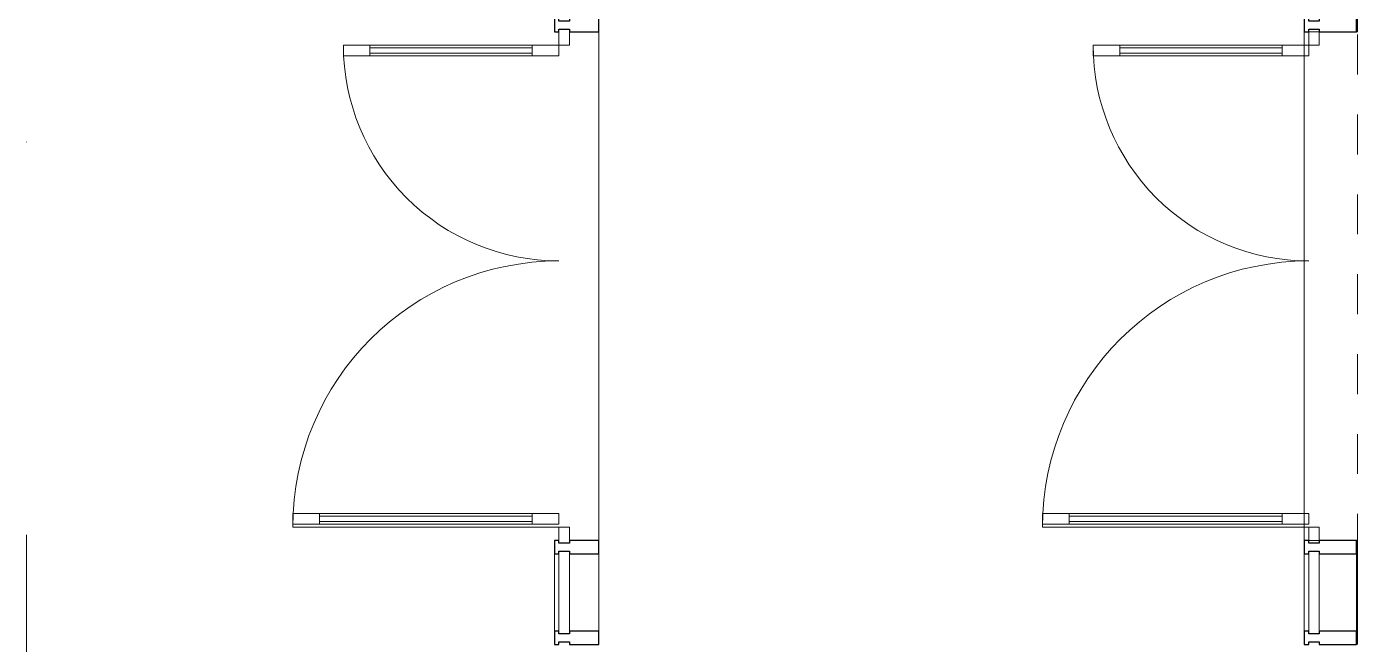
# Model space of a CAD drawing. Header units: millimetres. Extents: x 5993 to 95364, y 94667 to 143522.
# Drawn here: x 41632.7 to 42039.6, y 119809.2 to 119998.1 of the extents above; entities that cross this region are included whole.
import ezdxf

# ---------------------------------------------------------------- set-up
doc = ezdxf.new("R2010")
doc.units = ezdxf.units.MM
doc.linetypes.add('50_200_ШТРИХ_1Т_ш5_п1_п1_', pattern=[1400, 1000, -200, 0, -200])
doc.linetypes.add('Штрих короткий', pattern=[300, 150, -150])
for name, color, linetype, lineweight in [('0-2', 7, 'Continuous', 9), ('S-GRID-____-OTLN-1', 7, '50_200_ШТРИХ_1Т_ш5_п1_п1_', 9), ('Двери', 7, 'Continuous', 9), ('Импосты витража', 7, 'Continuous', 9), ('Импосты витража-1', 7, 'Continuous', 25), ('Остекление-1', 7, 'Continuous', 9), ('Перекрытия', 7, 'Continuous', 9), ('Перемычка-1', 7, 'Штрих короткий', 9), ('Элементы узлов', 7, 'Continuous', 9)]:
    doc.layers.add(name, color=color, linetype=linetype, lineweight=lineweight)

# ---------------------------------------------------------------- blocks, each defined once
blk = doc.blocks.new('Прямоугольный импост - Импост структурный с накладкой - 150мм-27090926-АИ2_01_План напольных покрытий и плинтусов 1го этажа _Часть 1_')
at = {"layer": 'Импосты витража-1'}
for p, q in [((-25, 0), (-25, 17)), ((-25, 17), (25, 17)), ((-15, 0), (-25, 0)), ((-15, -40), (-15, 0)), ((25, 0), (15, 0)), ((15, 0), (15, -40)), ((25, 17), (25, 0)), ((-25, -150), (-25, -40)), ((-25, -40), (-15, -40)), ((15, -40), (25, -40)), ((25, -40), (25, -150)), ((25, -150), (-25, -150))]:
    blk.add_line(p, q, dxfattribs=at)
blk = doc.blocks.new('PNS_Панель прямоугольная1 - Нр_Стекло - 40мм-31505748-АИ2_01_План напольных покрытий и плинтусов 1го этажа _Часть 1_')
at = {"layer": 'Остекление-1'}
for p, q in [((-145, 40), (145, 40)), ((-155, 0), (155, 0)), ((145, 0), (-145, 0))]:
    blk.add_line(p, q, dxfattribs=at)
blk = doc.blocks.new('Прямоугольный импост - Импост структурный с накладкой - 150мм-31505746-АИ2_01_План напольных покрытий и плинтусов 1го этажа _Часть 1_')
at = {"layer": 'Импосты витража'}
for p, q in [((1983, 72030), (1983, 72320)), ((2150, 72030), (2150, 72320))]:
    blk.add_line(p, q, dxfattribs=at)
blk = doc.blocks.new('Прямоугольный импост - Импост структурный с накладкой - 180мм-26943387-АИ2_01_План напольных покрытий и плинтусов 1го этажа _Часть 1_')
at = {"layer": 'Импосты витража-1'}
for p, q in [((-25, 0), (-25, 17)), ((-25, 17), (25, 17)), ((-15, 0), (-25, 0)), ((-15, -40), (-15, 0)), ((25, 0), (15, 0)), ((15, 0), (15, -40)), ((25, 17), (25, 0)), ((-25, -180), (-25, -40)), ((-25, -40), (-15, -40)), ((15, -40), (25, -40)), ((25, -40), (25, -180)), ((25, -180), (-25, -180))]:
    blk.add_line(p, q, dxfattribs=at)
blk = doc.blocks.new('Прямоугольный импост - Импост структурный с накладкой - 180мм-35265235-АИ2_01_План напольных покрытий и плинтусов 1го этажа _Часть 1_')
at = {"layer": 'Импосты витража'}
for p, q in [((4800, 72030), (4800, 72320)), ((4997, 72030), (4997, 72320))]:
    blk.add_line(p, q, dxfattribs=at)
blk = doc.blocks.new('Проем_Дверь_Прямоугольный - 5110х2800h_витражные проемы-35263369-АИ2_01_План напольных покрытий и плинтусов 1го этажа _Часть 1_')
at = {"layer": 'Перемычка-1'}
for p, q in [((2555, 100), (-2555, 100)), ((2555, -100), (-2555, -100))]:
    blk.add_line(p, q, dxfattribs=at)
blk = doc.blocks.new('Дверь_Витражная_СКБ_2Ст2 - ДВН_ДАО_Выход основной-31505787-АИ2_01_План напольных покрытий и плинтусов 1го этажа _Часть 1_')
at = {"layer": 'Двери'}
for p, q in [((-905, -810), (-905, 0)), ((905, -1000), (905, 0))]:
    blk.add_line(p, q, dxfattribs=at)
for centre, radius, start, end in [((-905, 0), 810, 270, 0), ((905, 0), 1000, 180, 270)]:
    blk.add_arc(centre, radius, start, end, dxfattribs=at)
at = {"layer": 'Элементы узлов'}
for p, q in [((-955, 40), (-905, 40)), ((-905, 40), (-955, 40)), ((-905, 0), (-955, 0)), ((-955, 0), (-905, 0)), ((-905, 40), (-905, 0)), ((-905, 0), (-905, 40)), ((-865, 0), (-905, 0)), ((-905, -810), (-905, 0)), ((-865, 0), (-905, 0)), ((-905, 0), (-905, -810)), ((-865, -810), (-865, 0)), ((-865, -810), (-865, 0)), ((853, 0), (893, 0)), ((853, -1000), (853, 0)), ((853, 0), (853, -1000)), ((893, 0), (853, 0)), ((893, -1000), (893, 0)), ((893, -1000), (893, 0)), ((955, 40), (905, 40)), ((905, 40), (905, 0)), ((955, 40), (905, 40)), ((905, 40), (905, 0)), ((905, 0), (955, 0)), ((905, 0), (955, 0)), ((-905, -100), (-865, -100)), ((-895, -710), (-895, -100)), ((-875, -710), (-875, -100)), ((893, -100), (853, -100)), ((863, -900), (863, -100)), ((883, -900), (883, -100)), ((-905, -710), (-865, -710)), ((-905, -810), (-865, -810)), ((-905, -810), (-865, -810)), ((893, -900), (853, -900)), ((893, -1000), (853, -1000)), ((853, -1000), (893, -1000))]:
    blk.add_line(p, q, dxfattribs=at)
blk = doc.blocks.new('Дверь_Витражная_СКБ_2Ст2 - ДВН_ДАО_Основной выход-35262659-АИ2_01_План напольных покрытий и плинтусов 1го этажа _Часть 1_')
at = {"layer": 'Двери'}
for p, q in [((-905, -810), (-905, 0)), ((905, -1000), (905, 0))]:
    blk.add_line(p, q, dxfattribs=at)
for centre, radius, start, end in [((-905, 0), 810, 270, 0), ((905, 0), 1000, 180, 270)]:
    blk.add_arc(centre, radius, start, end, dxfattribs=at)
at = {"layer": 'Элементы узлов'}
for p, q in [((-955, 40), (-905, 40)), ((-905, 40), (-955, 40)), ((-905, 0), (-955, 0)), ((-955, 0), (-905, 0)), ((-905, 40), (-905, 0)), ((-905, 0), (-905, 40)), ((-865, 0), (-905, 0)), ((-905, -810), (-905, 0)), ((-865, 0), (-905, 0)), ((-905, 0), (-905, -810)), ((-865, -810), (-865, 0)), ((-865, -810), (-865, 0)), ((853, 0), (893, 0)), ((853, -1000), (853, 0)), ((853, 0), (853, -1000)), ((893, 0), (853, 0)), ((893, -1000), (893, 0)), ((893, -1000), (893, 0)), ((955, 40), (905, 40)), ((905, 40), (905, 0)), ((955, 40), (905, 40)), ((905, 40), (905, 0)), ((905, 0), (955, 0)), ((905, 0), (955, 0)), ((-905, -100), (-865, -100)), ((-895, -710), (-895, -100)), ((-875, -710), (-875, -100)), ((893, -100), (853, -100)), ((863, -900), (863, -100)), ((883, -900), (883, -100)), ((-905, -710), (-865, -710)), ((-905, -810), (-865, -810)), ((-905, -810), (-865, -810)), ((893, -900), (853, -900)), ((893, -1000), (853, -1000)), ((853, -1000), (893, -1000))]:
    blk.add_line(p, q, dxfattribs=at)

msp = doc.modelspace()

# ---------------------------------------------------------------- linework, layer by layer
at = {"layer": 'S-GRID-____-OTLN-1', "color": 251, "ltscale": 0.6, "true_color": 0x636466}
msp.add_line((41632.66, 118402.62), (41632.66, 121495.1), dxfattribs=at)
at = {"layer": 'Перекрытия'}
for p, q in [((42039.65, 120033.06), (42039.65, 119996.43)), ((41807.67, 119996.43), (41807.67, 119840.97)), ((42023.37, 119996.43), (42023.37, 119840.97)), ((42028.01, 119996.43), (42024.75, 119996.43)), ((42039.65, 119996.43), (42039.4, 119996.43)), ((42024.75, 119840.97), (42028.01, 119840.97)), ((42039.4, 119840.97), (42039.65, 119840.97)), ((42039.65, 119840.97), (42039.65, 119809.22))]:
    msp.add_line(p, q, dxfattribs=at)

# ---------------------------------------------------------------- block references
at = {"layer": '0-2', "xscale": 0.08139549610658335, "yscale": 0.08139549610658335, "zscale": 0.08139549610658335, "rotation": 269.9999999999999}
for name, p in [('Проем_Дверь_Прямоугольный - 5110х2800h_витражные проемы-35263369-АИ2_01_План напольных покрытий и плинтусов 1го этажа _Часть 1_', (42031.51, 119825.09)), ('Дверь_Витражная_СКБ_2Ст2 - ДВН_ДАО_Выход основной-31505787-АИ2_01_План напольных покрытий и плинтусов 1го этажа _Часть 1_', (41795.46, 119918.7)), ('Дверь_Витражная_СКБ_2Ст2 - ДВН_ДАО_Основной выход-35262659-АИ2_01_План напольных покрытий и плинтусов 1го этажа _Часть 1_', (42024.75, 119918.7)), ('PNS_Панель прямоугольная1 - Нр_Стекло - 40мм-31505748-АИ2_01_План напольных покрытий и плинтусов 1го этажа _Часть 1_', (41795.46, 119825.09)), ('PNS_Панель прямоугольная1 - Нр_Стекло - 40мм-31505748-АИ2_01_План напольных покрытий и плинтусов 1го этажа _Часть 1_', (42024.75, 119825.09))]:
    msp.add_blockref(name, p, dxfattribs=at)
at = {"layer": '0-2', "extrusion": (0, 0, -1), "xscale": 0.08139549610658335, "yscale": 0.08139549610658335, "zscale": 0.08139549610658335, "rotation": 270.0000000000001}
for name, p in [('Прямоугольный импост - Импост структурный с накладкой - 150мм-27090926-АИ2_01_План напольных покрытий и плинтусов 1го этажа _Часть 1_', (-41795.46, 119998.47)), ('Прямоугольный импост - Импост структурный с накладкой - 180мм-26943387-АИ2_01_План напольных покрытий и плинтусов 1го этажа _Часть 1_', (-42024.75, 119998.47)), ('Прямоугольный импост - Импост структурный с накладкой - 150мм-27090926-АИ2_01_План напольных покрытий и плинтусов 1го этажа _Часть 1_', (-41795.46, 119838.93)), ('Прямоугольный импост - Импост структурный с накладкой - 180мм-26943387-АИ2_01_План напольных покрытий и плинтусов 1го этажа _Часть 1_', (-42024.75, 119838.93)), ('Прямоугольный импост - Импост структурный с накладкой - 150мм-27090926-АИ2_01_План напольных покрытий и плинтусов 1го этажа _Часть 1_', (-41795.46, 119811.26)), ('Прямоугольный импост - Импост структурный с накладкой - 180мм-26943387-АИ2_01_План напольных покрытий и плинтусов 1го этажа _Часть 1_', (-42024.75, 119811.26))]:
    msp.add_blockref(name, p, dxfattribs=at)
at = {"layer": '0-2', "xscale": 0.08139549610658335, "yscale": 0.08139549610658335, "zscale": 0.08139549610658335}
for name in ['Прямоугольный импост - Импост структурный с накладкой - 150мм-31505746-АИ2_01_План напольных покрытий и плинтусов 1го этажа _Часть 1_', 'Прямоугольный импост - Импост структурный с накладкой - 180мм-35265235-АИ2_01_План напольных покрытий и плинтусов 1го этажа _Часть 1_']:
    msp.add_blockref(name, (41632.67, 113950.37), dxfattribs=at)

doc.saveas('drawing.dxf')
